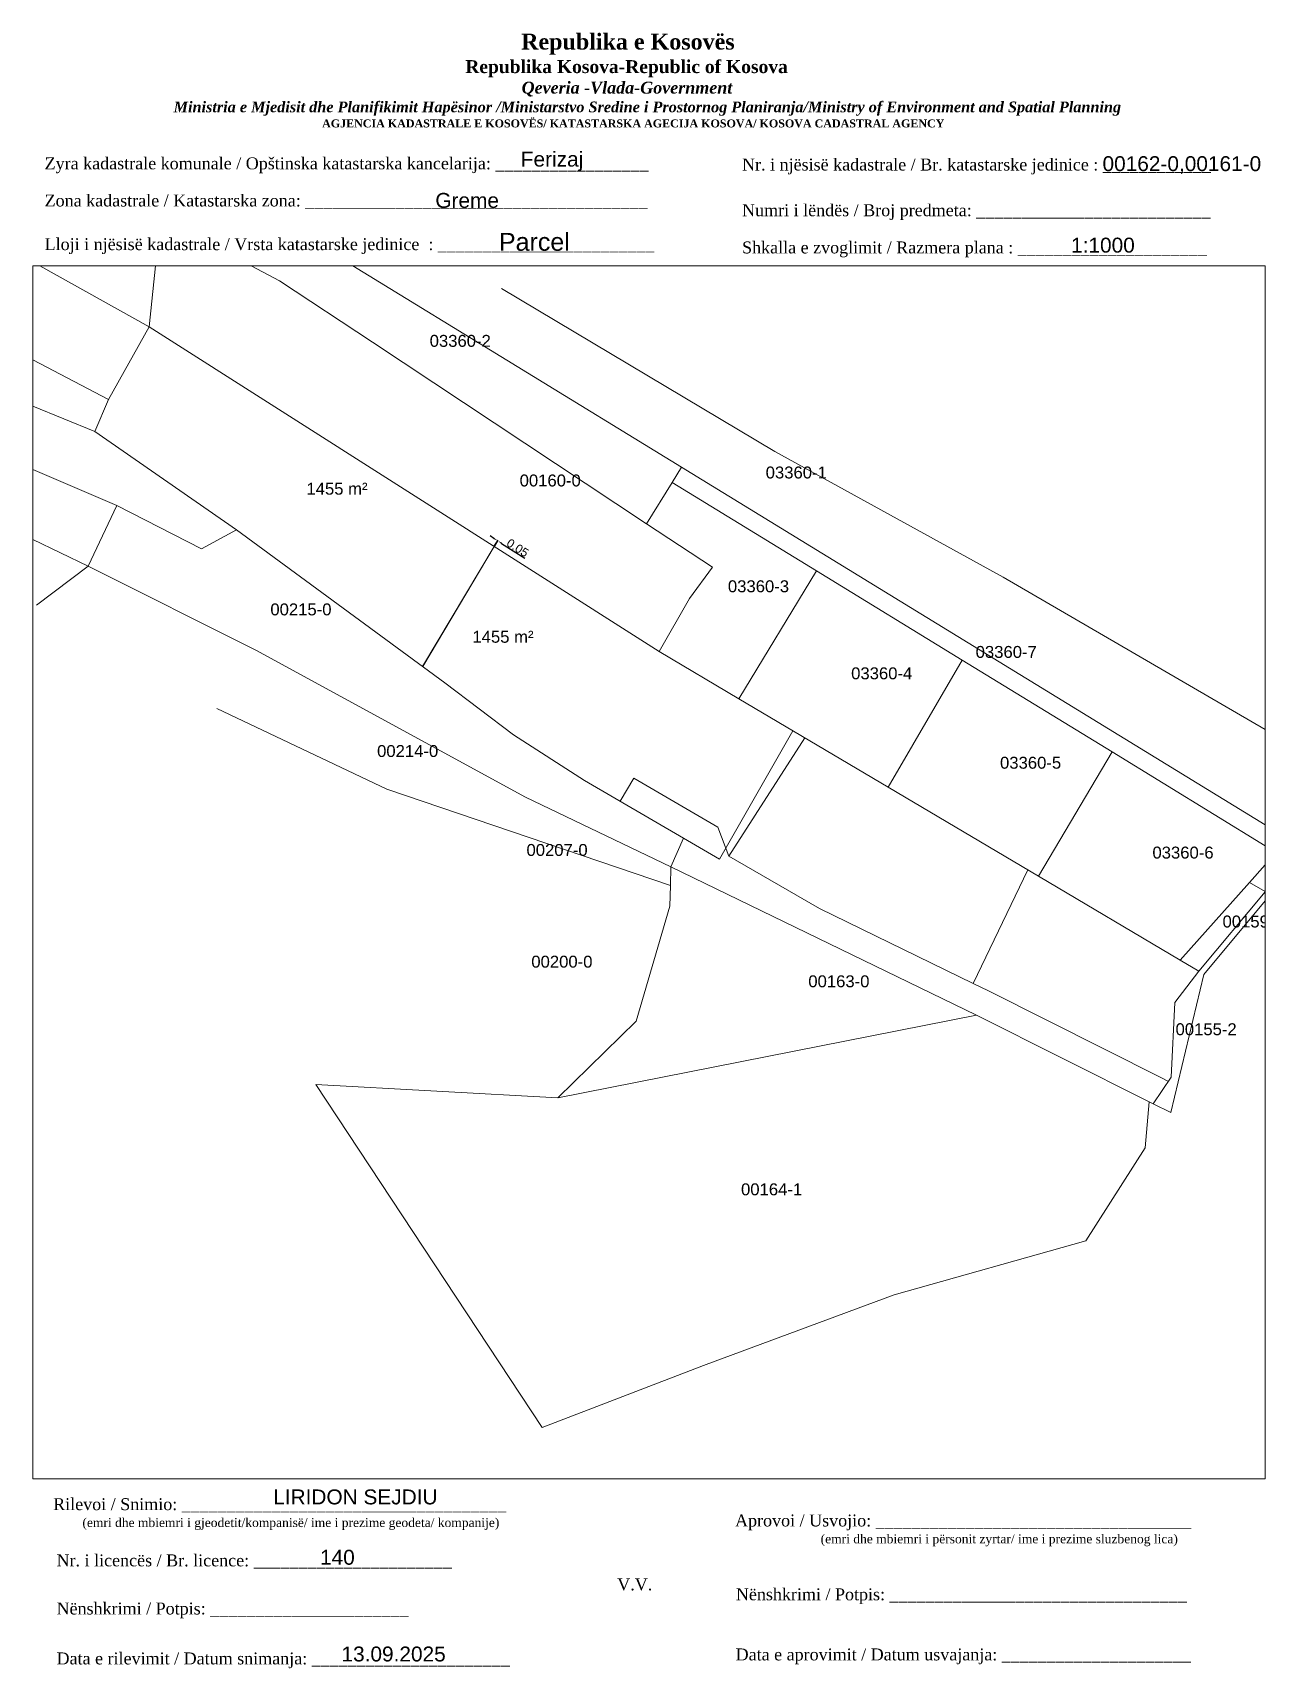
# Paper-space layout 'Manuali' of a CAD drawing. Header units: metres, sheet in millimetres. Extents: x 1 to 208, y 2 to 276.
# The model-space entities are those that its viewports show. They can reach past a viewport. Long polylines and large blocks are cut down to what shows.
import ezdxf

# ---------------------------------------------------------------- set-up
doc = ezdxf.new("R2010")
doc.units = ezdxf.units.M
doc.header["$PDMODE"] = 32
doc.header["$PDSIZE"] = 0.75
doc.layers.get('0').update_dxf_attribs({"lineweight": 0})
for name, color, linetype, lineweight in [('Korniza e jashtme', 7, 'Continuous', 0), ('mungese parc', 7, 'Continuous', 0), ('Ndarjet', 1, 'Continuous', 0), ('Nr-Kojshi', 251, 'Continuous', 0), ('Nr-Ri', 1, 'Continuous', 0), ('Parc-Kojshi', 251, 'Continuous', 0)]:
    doc.layers.add(name, color=color, linetype=linetype, lineweight=lineweight)
doc.styles.get("Standard").update_dxf_attribs({"font": 'arial.ttf'})
doc.dimstyles.get("Standard").update_dxf_attribs({"dimtxt": 1.9, "dimasz": 1, "dimexe": 0.18, "dimexo": 0.0625, "dimgap": 0.09, "dimtad": 1, "dimzin": 0, "dimdsep": 46, "dimtxsty": 'Standard', "dimcen": 0, "dimadec": 0, "dimazin": 0, "dimtfac": 1, "dimtofl": 0, "dimtmove": 0, "dimatfit": 3, "dimfxl": 1, "dimtolj": 1, "dimtzin": 0, "dimarcsym": 0})

# ---------------------------------------------------------------- blocks, each defined once
blk = doc.blocks.new('*D70')
at = {"layer": 'Defpoints', "color": 0, "transparency": 16777216}
for p in [(7512967.63, 4688382.17, 599.68), (7512967.67, 4688382.14, 599.68), (7512968.28, 4688383.09)]:
    blk.add_point(p, dxfattribs=at)
at = {"layer": 'Ndarjet', "color": 0, "lineweight": -2, "transparency": 16777216}
for p, q in [((7512967.6, 4688383.52), (7512966.97, 4688383.92)), ((7512967.65, 4688382.21), (7512968.31, 4688383.23)), ((7512967.7, 4688382.18), (7512968.35, 4688383.2)), ((7512968.91, 4688382.68), (7512972.79, 4688380.22))]:
    blk.add_line(p, q, dxfattribs=at)
at = {"layer": 'Ndarjet', "color": 0, "transparency": 16777216}
for points in [[(7512967.67, 4688383.62), (7512967.53, 4688383.41), (7512968.23, 4688383.12)], [(7512968.98, 4688382.79), (7512968.84, 4688382.58), (7512968.28, 4688383.09)]]:
    blk.add_solid(points, dxfattribs=at)
at = {"layer": 'Ndarjet', "color": 0, "transparency": 16777216, "insert": (7512971.59, 4688381.92), "char_height": 1.425, "attachment_point": 5, "rotation": 327.5095}
blk.add_mtext('\\A1;0.05', dxfattribs=at)

msp = doc.modelspace()

# ---------------------------------------------------------------- linework, layer by layer
at = {"layer": 'mungese parc', "color": 0, "flags": 128}
msp.add_lwpolyline([(7512995.317, 4688364.535), (7513008.688, 4688356.614), (7513033.694, 4688341.8), (7513058.897, 4688326.869), (7513082.657, 4688312.793), (7513085.796, 4688310.934), (7513081.799, 4688305.703), (7513081.165, 4688293.145), (7513078.135, 4688288.705), (7513077.493, 4688289.028), (7513048.533, 4688303.594), (7512997.293, 4688328.459), (7512999.426, 4688333.252), (7512982.787, 4688342.927), (7512970.897, 4688350.597), (7512959.387, 4688359.297), (7512924.468, 4688384.937), (7512900.679, 4688401.418), (7512902.979, 4688406.777), (7512909.829, 4688418.977)], close=True, dxfattribs=at)
at = {"layer": 'Ndarjet', "color": 5, "elevation": 599.681, "flags": 128}
msp.add_lwpolyline([(7512955.641, 4688362.047), (7512967.629, 4688382.168)], dxfattribs=at)
at = {"layer": 'Ndarjet', "color": 4, "elevation": 599.681, "flags": 128}
msp.add_lwpolyline([(7512955.683, 4688362.016), (7512967.673, 4688382.14)], dxfattribs=at)
at = {"layer": 'Ndarjet', "color": 5, "flags": 128}
msp.add_lwpolyline([(7512999.426, 4688333.252), (7513005.444, 4688329.753), (7513017.722, 4688351.262)], dxfattribs=at)
at = {"layer": 'Ndarjet', "flags": 128}
for points, elevation in [([(7513019.741, 4688350.066), (7513006.977, 4688330.231)], 599.464), ([(7512988.757, 4688339.456), (7512991.061, 4688343.322)], 599.681), ([(7513047.973, 4688308.874), (7513057.146, 4688327.915)], 598.998)]:
    msp.add_lwpolyline(points, dxfattribs=dict(at, elevation=elevation))
msp.add_lwpolyline([(7513080.694, 4688292.455), (7513079.515, 4688293.048), (7513050.526, 4688307.629), (7513047.973, 4688308.874), (7513022.198, 4688321.453), (7513006.977, 4688330.231), (7513005.179, 4688335.112), (7512991.061, 4688343.322)], dxfattribs=at)
at = {"layer": 'Parc-Kojshi'}
for points in [[(7512852.72, 4688450.877), (7512909.829, 4688418.977)], [(7512915.049, 4688446.91), (7512999.048, 4688395.454)], [(7512931.68, 4688426.725), (7512913.985, 4688435.957)], [(7512909.829, 4688418.977), (7512911.28, 4688433.096)], [(7512864.249, 4688427.118), (7512902.979, 4688406.777)], [(7512947.239, 4688416.405), (7512931.68, 4688426.725)], [(7512968.887, 4688425.437), (7513014.687, 4688398.111)], [(7512862.329, 4688417.139), (7512900.679, 4688401.418)], [(7512993.218, 4688385.98), (7512947.239, 4688416.405)], [(7512886.108, 4688396.829), (7512904.398, 4688389.028)], [(7513014.687, 4688398.111), (7513052.978, 4688377.022)], [(7512997.481, 4688392.896), (7512993.218, 4688385.98)], [(7512997.481, 4688392.896), (7512999.048, 4688395.454)], [(7513021.698, 4688378.064), (7512997.481, 4688392.896)], [(7512999.048, 4688395.454), (7513098.956, 4688334.252)], [(7512879.868, 4688388.349), (7512899.598, 4688378.849)], [(7512899.598, 4688378.849), (7512904.398, 4688389.028)], [(7512904.398, 4688389.028), (7512918.588, 4688381.738)], [(7512918.588, 4688381.738), (7512924.468, 4688384.937)], [(7513004.258, 4688378.674), (7512993.218, 4688385.98)], [(7512890.937, 4688372.299), (7512899.598, 4688378.849)], [(7512899.598, 4688378.849), (7512927.697, 4688364.788)], [(7513000.384, 4688373.427), (7513004.258, 4688378.674)], [(7513021.698, 4688378.064), (7513008.688, 4688356.614)], [(7513046.142, 4688363.089), (7513021.698, 4688378.064)], [(7513052.978, 4688377.022), (7513103.258, 4688347.821)], [(7512995.317, 4688364.535), (7513000.384, 4688373.427)], [(7512927.697, 4688364.788), (7512972.936, 4688340.137)], [(7513046.142, 4688363.089), (7513033.694, 4688341.8)], [(7513071.255, 4688347.704), (7513046.142, 4688363.089)], [(7512921.157, 4688354.969), (7512949.646, 4688341.488)], [(7513071.255, 4688347.704), (7513058.897, 4688326.869)], [(7513098.022, 4688331.306), (7513071.255, 4688347.704)], [(7512949.646, 4688341.488), (7512997.196, 4688325.307)], [(7512972.936, 4688340.137), (7512997.293, 4688328.459)], [(7513097.367, 4688329.24), (7513098.022, 4688331.306)], [(7512997.196, 4688325.307), (7512997.293, 4688328.459)], [(7513086.651, 4688310.404), (7513100.88, 4688327.48)], [(7513094.271, 4688325.8), (7513097.367, 4688329.24)], [(7513099.956, 4688327.873), (7513096.986, 4688324.303)], [(7512997.196, 4688325.307), (7512997.127, 4688321.84)], [(7513082.657, 4688312.793), (7513094.271, 4688325.8)], [(7513096.986, 4688324.303), (7513085.796, 4688310.934)], [(7513094.271, 4688325.8), (7513096.986, 4688324.303)], [(7512997.127, 4688321.84), (7512991.465, 4688302.568)], [(7513081.075, 4688287.251), (7513086.651, 4688310.404)], [(7512978.314, 4688289.716), (7513048.533, 4688303.594)], [(7512991.465, 4688302.568), (7512978.314, 4688289.716)], [(7512937.755, 4688291.921), (7512978.314, 4688289.716)], [(7512975.718, 4688234.437), (7512937.755, 4688291.921)], [(7513076.78, 4688281.341), (7513077.493, 4688289.028)], [(7513077.493, 4688289.028), (7513078.135, 4688288.705)], [(7513078.135, 4688288.705), (7513081.075, 4688287.251)], [(7513066.85, 4688265.71), (7513076.78, 4688281.341)], [(7513034.704, 4688256.699), (7513066.85, 4688265.71)], [(7513002.753, 4688244.845), (7513034.704, 4688256.699)], [(7512975.718, 4688234.437), (7513002.753, 4688244.845)]]:
    msp.add_lwpolyline(points, dxfattribs=at)

# ---------------------------------------------------------------- texts
at = {"layer": 'Nr-Kojshi'}
for s, p in [('03360-2', (7512956.844, 4688415.635)), ('03360-1', (7513013.177, 4688393.562)), ('00160-0', (7512971.928, 4688392.225)), ('03360-3', (7513006.844, 4688374.484)), ('00215-0', (7512930.137, 4688370.608)), ('03360-7', (7513048.381, 4688363.473)), ('03360-4', (7513027.505, 4688359.888)), ('00214-0', (7512948.027, 4688346.858)), ('03360-5', (7513052.465, 4688344.897)), ('00207-0', (7512973.076, 4688330.268)), ('03360-6', (7513078.019, 4688329.83)), ('00159-2', (7513089.769, 4688318.272)), ('00200-0', (7512973.885, 4688311.539)), ('00163-0', (7513020.325, 4688308.247)), ('00155-2', (7513081.892, 4688300.21)), ('00164-1', (7513009.044, 4688273.365))]:
    msp.add_text(s, height=2, dxfattribs=at).set_placement(p)
at = {"layer": 'Nr-Ri'}
for p in [(7512936.179, 4688390.845), (7512964.006, 4688366.017)]:
    msp.add_text('1455 m²', height=2, dxfattribs=at).set_placement(p)

# ---------------------------------------------------------------- dimensions: what is measured, and where the dimension line sits
at = {"layer": 'Ndarjet', "color": 4}
dim = msp.add_aligned_dim(p1=(7512967.629, 4688382.168, 599.681), p2=(7512967.673, 4688382.14, 599.681), distance=1.124, dimstyle='Standard', override={"dimscale": 0.75}, dxfattribs=at)
dim.commit()
dim.dimension.update_dxf_attribs({"geometry": '*D70', "text_midpoint": (7512971.592, 4688381.919)})

psp = doc.layouts.new('Manuali')

# ---------------------------------------------------------------- texts
for s, p in [('00162-0,00161-0', (180.34, 252.84)), ('LIRIDON SEJDIU ', (41.3, 29.28)), ('140', (49.15, 19.16)), ('13.09.2025', (52.75, 2.94))]:
    psp.add_text(s, height=2.5).set_placement(p)
for s, insert, char_height, width, attachment_point in [('\\pi77.297;{\\fBook Antiqua|b1|i0|c0|p18;\\H1.333x;Republika e Kosovës\\fTimes New Roman|b1|i0|c0|p18;\\P\\pi67.927;\\fBook Antiqua|b1|i0|c0|p18;\\H0.8125x;Republika Kosova-Republic of Kosova\\fTimes New Roman|b1|i0|c0|p18;\\P\\pi77.378;\\fBook Antiqua|b1|i1|c0|p18;\\H0.9233x;Qeveria -Vlada-Government \\P\\pi13.032,l6,t23.033;\\fTimes New Roman|b1|i1|c0|p18;\\H0.9x;Ministria e Mjedisit dhe Planifikimit Hapësinor /Ministarstvo Sredine i Prostornog Planiranja/Ministry of Environment and Spatial Planning\\P\\pi43.931,l0,tz;\\fBook Antiqua|b1|i0|c0|p18;\\H0.7406x;AGJENCIA KADASTRALE E KOSOVËS/ KATASTARSKA AGECIJA KOSOVA/ KOSOVA CADASTRAL AGENCY}', (5.57, 275.89), 2, 191.8237, 1), ('{\\fTimes New Roman|b0|i0|c0|p18;Zyra kadastrale komunale / Opštinska katastarska kancelarija: _________________}', (2.98, 255.14), 2, 100.6873, 1), ('Ferizaj', (88.05, 254.47), 2.5, 9.9735, 5), ('{\\fTimes New Roman|b0|i0|c0|p18;Nr. i njësisë kadastrale / Br. katastarske jedinice : ____________}', (119.91, 254.94), 2, 79.9484, 1), ('{\\fTimes New Roman|b0|i0|c0|p18;Zona kadastrale / Katastarska zona: ______________________________________}', (2.98, 248.91), 2, 100.6873, 1), ('Greme', (73.82, 247.91), 2.5, 9.9735, 5), ('{\\fTimes New Roman|b0|i0|c0|p18;Numri i lëndës / Broj predmeta: __________________________}', (119.91, 247.28), 2, 79.9484, 1), ('{\\fTimes New Roman|b0|i0|c0|p18;Lloji i njësisë kadastrale / Vrsta katastarske jedinice  : ________________________}', (2.98, 241.59), 2, 100.6873, 1), ('{\\fArial|b0|i0|c0|p34;Parcel}', (85.09, 240.96), 3, 11.2939, 5), ('1:1000', (180.41, 240.41), 2.5, 10.1784, 5), ('{\\fTimes New Roman|b0|i0|c0|p18;Shkalla e zvoglimit / Razmera plana : _____________________}', (119.91, 241.04), 2, 79.9484, 1), ('{\\fTimes New Roman|b0|i0|c0|p18;Rilevoi / Snimio: ____________________________________\\P     \\H0.75x;(emri dhe mbiemri i gjeodetit/kompanisë/ ime i prezime geodeta/ kompanije)}', (42.38, 27.65), 2, 74.7958, 5), ('{\\fTimes New Roman|b0|i0|c0|p18; Aprovoi / Usvojio: ___________________________________\\P                    \\H0.75x;(emri dhe mbiemri i përsonit zyrtar/ ime i prezime sluzbenog lica)}', (117.98, 27.58), 2, 83.344, 1), ('{\\fTimes New Roman|b0|i0|c0|p18;Nr. i licencës / Br. licence: ______________________\\P                                }', (4.98, 20.89), 2, 83.344, 1), ('{\\fTimes New Roman|b0|i0|c0|p18;V.V.                                 }', (101.92, 15.84), 2, 5.7076, 5), ('{\\fTimes New Roman|b0|i0|c0|p18; Nënshkrimi / Potpis: _________________________________}', (118.12, 15.2), 2, 83.344, 1), ('{\\fTimes New Roman|b0|i0|c0|p18;Nënshkrimi / Potpis: ______________________\\P                                 }', (4.98, 12.82), 2, 83.344, 1), ('{\\fTimes New Roman|b0|i0|c0|p18;Data e rilevimit / Datum snimanja: ______________________\\P                                 }', (4.98, 4.45), 2, 83.344, 1), ('{\\fTimes New Roman|b0|i0|c0|p18; Data e aprovimit / Datum usvajanja: _____________________}', (118.07, 5.12), 2, 83.344, 1)]:
    psp.add_mtext(s, dxfattribs=dict(insert=insert, char_height=char_height, width=width, attachment_point=attachment_point))

# ---------------------------------------------------------------- viewports
at = {"layer": 'Korniza e jashtme', "view_target_point": (370776.427, 310629.57)}
psp.add_viewport(center=(104.31, 135.25), size=(206.65, 203.4046), view_center_point=(7142217.192, 4377697.939), view_height=203.40457, dxfattribs=at)

doc.saveas('drawing.dxf')
